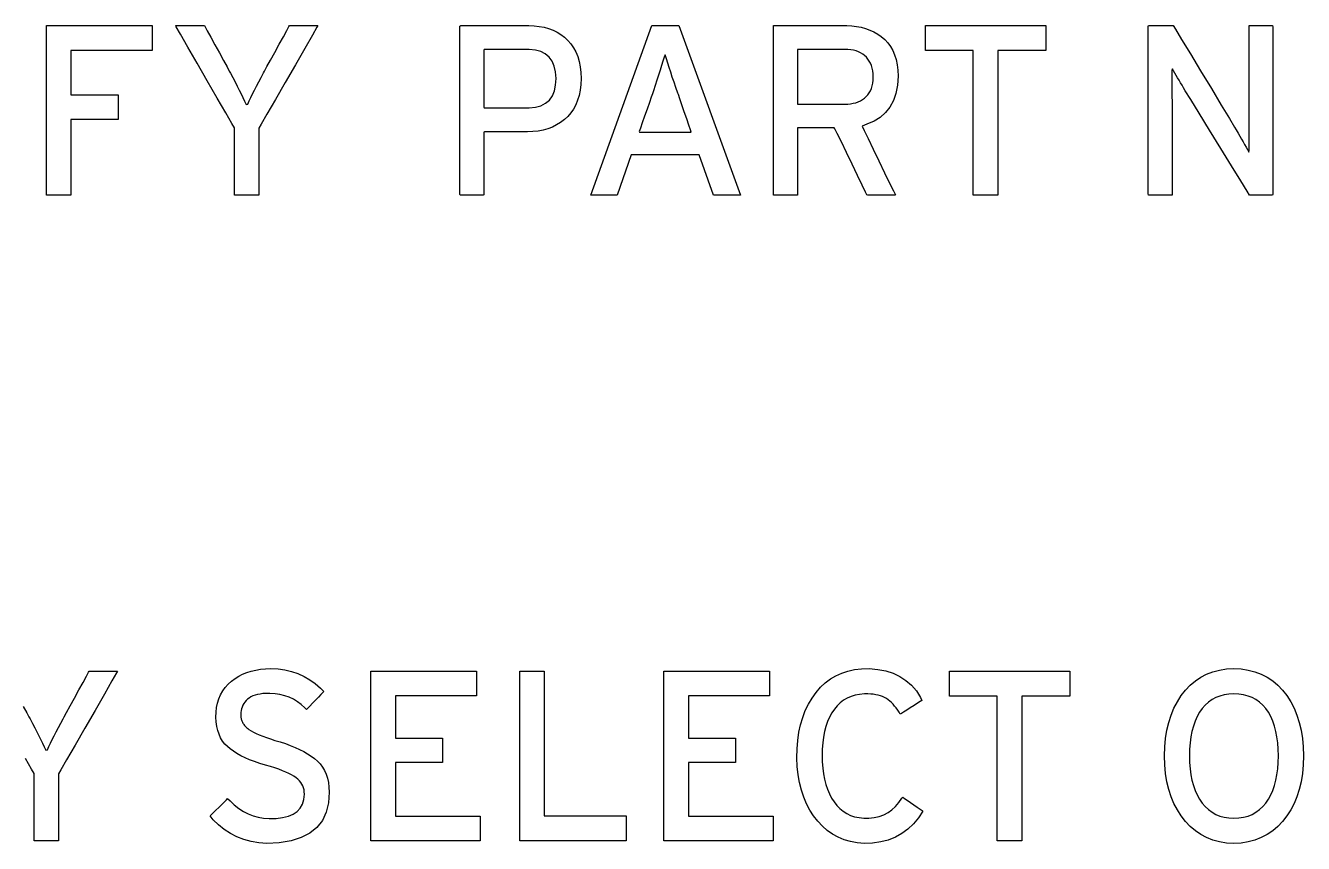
# Model space of a CAD drawing. Extents: x 1 to 47.7, y 0.2 to 33.4.
# Drawn here: x 2.236 to 4.215, y 21.392 to 22.658 of the extents above; entities that cross this region are included whole.
import ezdxf

# ---------------------------------------------------------------- set-up
doc = ezdxf.new("R2010")
doc.units = 0
doc.header["$MEASUREMENT"] = 0
doc.layers.add('6_0____DWG', color=7, linetype='CONTINUOUS')

msp = doc.modelspace()

# ---------------------------------------------------------------- linework, layer by layer
at = {"layer": '6_0____DWG'}
for points in [[(2.3063, 22.6198), (2.3063, 22.5509), (2.3793, 22.5509), (2.3793, 22.5125), (2.3063, 22.5125), (2.3063, 22.3958), (2.2682, 22.3958), (2.2682, 22.6582), (2.432, 22.6582), (2.432, 22.6198), (2.3063, 22.6198)], [(3.3009, 22.3958), (3.2789, 22.4581), (3.1738, 22.4581), (3.152, 22.3958), (3.1112, 22.3958), (3.2057, 22.6582), (3.2474, 22.6582), (3.343, 22.3958), (3.3009, 22.3958)], [(3.7414, 22.6198), (3.7414, 22.3958), (3.7034, 22.3958), (3.7034, 22.6198), (3.6292, 22.6198), (3.6292, 22.6582), (3.8157, 22.6582), (3.8157, 22.6198), (3.7414, 22.6198)], [(2.2324, 21.6039), (2.2377, 21.5941), (2.2412, 21.5877), (2.2429, 21.5846), (2.2466, 21.5776), (2.2501, 21.5709), (2.2534, 21.5645), (2.2565, 21.5583), (2.2595, 21.5523), (2.2623, 21.5467), (2.265, 21.5412), (2.2674, 21.5361), (2.2697, 21.5364), (2.2721, 21.5415), (2.2746, 21.5468), (2.2774, 21.5524), (2.2804, 21.5584), (2.2835, 21.5645), (2.2869, 21.571), (2.2904, 21.5778), (2.2942, 21.5848), (2.2958, 21.5877), (2.2995, 21.5946), (2.3051, 21.6047), (2.3117, 21.6167), (2.3185, 21.6293), (2.325, 21.641), (2.3303, 21.6507), (2.3336, 21.6568), (2.3345, 21.6582), (2.337, 21.6582), (2.3419, 21.6582), (2.3486, 21.6582), (2.3561, 21.6582), (2.3636, 21.6582), (2.3703, 21.6582), (2.3754, 21.6582), (2.3782, 21.6582), (2.377, 21.6558), (2.3698, 21.6433), (2.3581, 21.6229), (2.3435, 21.5975), (2.3278, 21.5701), (2.3126, 21.5437), (2.2996, 21.5211), (2.2906, 21.5054), (2.2872, 21.4995), (2.2872, 21.4957), (2.2872, 21.4854), (2.2872, 21.4707), (2.2872, 21.4534), (2.2872, 21.4355), (2.2872, 21.4189), (2.2872, 21.4056), (2.2872, 21.3974), (2.287, 21.3958), (2.2847, 21.3958), (2.2802, 21.3958), (2.2744, 21.3958), (2.2679, 21.3958), (2.2614, 21.3958), (2.2557, 21.3958), (2.2514, 21.3958), (2.2493, 21.3958), (2.2492, 21.3979), (2.2492, 21.4066), (2.2492, 21.4204), (2.2492, 21.4372), (2.2492, 21.4551), (2.2492, 21.4723), (2.2492, 21.4867), (2.2492, 21.4964), (2.2491, 21.4997), (2.2452, 21.5066), (2.2357, 21.523)], [(2.7707, 21.3958), (2.7707, 21.6582), (2.9344, 21.6582), (2.9344, 21.6202), (2.8087, 21.6202), (2.8087, 21.5549), (2.8817, 21.5549), (2.8817, 21.5169), (2.8087, 21.5169), (2.8087, 21.4339), (2.9399, 21.4339), (2.9399, 21.3958), (2.7707, 21.3958)], [(3.0012, 21.3958), (3.0012, 21.6582), (3.0392, 21.6582), (3.0392, 21.4343), (3.166, 21.4343), (3.166, 21.3958), (3.0012, 21.3958)], [(3.2242, 21.3958), (3.2242, 21.6582), (3.388, 21.6582), (3.388, 21.6202), (3.2622, 21.6202), (3.2622, 21.5549), (3.3353, 21.5549), (3.3353, 21.5169), (3.2622, 21.5169), (3.2622, 21.4339), (3.3935, 21.4339), (3.3935, 21.3958), (3.2242, 21.3958)], [(3.7786, 21.6198), (3.7786, 21.3958), (3.7406, 21.3958), (3.7406, 21.6198), (3.6664, 21.6198), (3.6664, 21.6582), (3.8528, 21.6582), (3.8528, 21.6198), (3.7786, 21.6198)]]:
    msp.add_lwpolyline(points, dxfattribs=at)
for points in [[(2.5974, 22.4995), (2.5974, 22.4957), (2.5974, 22.4854), (2.5974, 22.4707), (2.5974, 22.4534), (2.5974, 22.4355), (2.5974, 22.4189), (2.5974, 22.4056), (2.5974, 22.3974), (2.5972, 22.3958), (2.5948, 22.3958), (2.5904, 22.3958), (2.5846, 22.3958), (2.5781, 22.3958), (2.5716, 22.3958), (2.5659, 22.3958), (2.5616, 22.3958), (2.5595, 22.3958), (2.5593, 22.3979), (2.5593, 22.4066), (2.5593, 22.4204), (2.5593, 22.4372), (2.5593, 22.4551), (2.5593, 22.4723), (2.5593, 22.4867), (2.5593, 22.4964), (2.5593, 22.4997), (2.5554, 22.5066), (2.5459, 22.523), (2.5327, 22.546), (2.5174, 22.5727), (2.5017, 22.6), (2.4873, 22.625), (2.4759, 22.6448), (2.4693, 22.6564), (2.4686, 22.6582), (2.4716, 22.6582), (2.477, 22.6582), (2.484, 22.6582), (2.4916, 22.6582), (2.4992, 22.6582), (2.5058, 22.6582), (2.5106, 22.6582), (2.5128, 22.6582), (2.5139, 22.6564), (2.5174, 22.65), (2.5228, 22.6401), (2.5292, 22.6283), (2.5361, 22.6158), (2.5425, 22.6039), (2.5479, 22.5941), (2.5514, 22.5877), (2.5531, 22.5846), (2.5568, 22.5776), (2.5603, 22.5709), (2.5636, 22.5645), (2.5667, 22.5583), (2.5697, 22.5523), (2.5725, 22.5467), (2.5751, 22.5412), (2.5776, 22.5361), (2.5799, 22.5364), (2.5823, 22.5415), (2.5848, 22.5468), (2.5876, 22.5524), (2.5906, 22.5584), (2.5937, 22.5645), (2.5971, 22.571), (2.6006, 22.5778), (2.6044, 22.5848), (2.6059, 22.5877), (2.6097, 22.5946), (2.6152, 22.6047), (2.6218, 22.6167), (2.6287, 22.6293), (2.6352, 22.641), (2.6405, 22.6507), (2.6438, 22.6568), (2.6447, 22.6582), (2.6472, 22.6582), (2.6521, 22.6582), (2.6588, 22.6582), (2.6662, 22.6582), (2.6737, 22.6582), (2.6805, 22.6582), (2.6856, 22.6582), (2.6883, 22.6582), (2.6871, 22.6558), (2.68, 22.6433), (2.6683, 22.6229), (2.6537, 22.5975), (2.6379, 22.5701), (2.6228, 22.5437), (2.6098, 22.5211), (2.6008, 22.5054)], [(3.0962, 22.5761), (3.0958, 22.5669), (3.0948, 22.5583), (3.0931, 22.5501), (3.0908, 22.5425), (3.0879, 22.5355), (3.0844, 22.5289), (3.0803, 22.5229), (3.0755, 22.5175), (3.0702, 22.5125), (3.0644, 22.5082), (3.0583, 22.5044), (3.0518, 22.5011), (3.0448, 22.4985), (3.0375, 22.4964), (3.0297, 22.4949), (3.0215, 22.494), (3.0129, 22.4936), (3.01, 22.4936), (3.0037, 22.4936), (2.9943, 22.4936), (2.9832, 22.4936), (2.9716, 22.4936), (2.9608, 22.4936), (2.9521, 22.4936), (2.9466, 22.4936), (2.9455, 22.4932), (2.9455, 22.4872), (2.9455, 22.4758), (2.9455, 22.4607), (2.9455, 22.4438), (2.9455, 22.427), (2.9455, 22.4122), (2.9455, 22.4013), (2.9455, 22.396), (2.9446, 22.3958), (2.9413, 22.3958), (2.9362, 22.3958), (2.9301, 22.3958), (2.9236, 22.3958), (2.9174, 22.3958), (2.9123, 22.3958), (2.909, 22.3958), (2.9082, 22.3964), (2.9082, 22.4104), (2.9082, 22.4397), (2.9082, 22.4795), (2.9082, 22.5245), (2.9082, 22.5698), (2.9082, 22.6103), (2.9082, 22.6411), (2.9082, 22.6571), (2.91, 22.6582), (2.9187, 22.6582), (2.9327, 22.6582), (2.95, 22.6582), (2.9686, 22.6582), (2.9863, 22.6582), (3.0012, 22.6582), (3.0113, 22.6582), (3.0154, 22.6582), (3.0236, 22.6579), (3.0314, 22.657), (3.0389, 22.6556), (3.0459, 22.6536), (3.0527, 22.651), (3.059, 22.6479), (3.065, 22.6443), (3.0706, 22.6401), (3.0758, 22.6353), (3.0805, 22.6298), (3.0846, 22.6239), (3.0881, 22.6173), (3.0909, 22.6102), (3.0932, 22.6025), (3.0948, 22.5943), (3.0958, 22.5855)], [(3.5869, 22.5798), (3.5859, 22.5658), (3.5835, 22.5532), (3.5797, 22.542), (3.5744, 22.532), (3.5676, 22.5234), (3.5594, 22.516), (3.5498, 22.51), (3.5387, 22.5054), (3.5312, 22.5025), (3.5344, 22.4959), (3.5405, 22.4834), (3.5484, 22.4669), (3.5573, 22.4486), (3.5661, 22.4304), (3.5739, 22.4142), (3.5798, 22.4021), (3.5827, 22.3961), (3.5819, 22.3958), (3.5783, 22.3958), (3.5724, 22.3958), (3.5653, 22.3958), (3.5577, 22.3958), (3.5505, 22.3958), (3.5444, 22.3958), (3.5402, 22.3958), (3.5388, 22.3959), (3.5367, 22.4004), (3.5314, 22.4111), (3.5241, 22.4262), (3.5157, 22.4437), (3.507, 22.4615), (3.4991, 22.4779), (3.4928, 22.4909), (3.4891, 22.4985), (3.4881, 22.4997), (3.4842, 22.4997), (3.4772, 22.4997), (3.4683, 22.4997), (3.4584, 22.4997), (3.4487, 22.4997), (3.4402, 22.4997), (3.434, 22.4997), (3.4311, 22.4997), (3.4311, 22.4971), (3.4311, 22.4878), (3.4311, 22.4737), (3.4311, 22.4567), (3.4311, 22.4388), (3.4311, 22.4218), (3.4311, 22.4077), (3.4311, 22.3985), (3.431, 22.3958), (3.4292, 22.3958), (3.4251, 22.3958), (3.4196, 22.3958), (3.4133, 22.3958), (3.4069, 22.3958), (3.4011, 22.3958), (3.3966, 22.3958), (3.3941, 22.3958), (3.3938, 22.3988), (3.3938, 22.418), (3.3938, 22.4508), (3.3938, 22.4922), (3.3938, 22.5374), (3.3938, 22.5815), (3.3938, 22.6195), (3.3938, 22.6467), (3.3938, 22.6581), (3.3972, 22.6582), (3.4077, 22.6582), (3.4232, 22.6582), (3.4416, 22.6582), (3.4609, 22.6582), (3.4789, 22.6582), (3.4936, 22.6582), (3.503, 22.6582), (3.5074, 22.6582), (3.5151, 22.6578), (3.5226, 22.6569), (3.5298, 22.6555), (3.5366, 22.6536), (3.5432, 22.6513), (3.5494, 22.6484), (3.5554, 22.645), (3.561, 22.6411), (3.5663, 22.6366), (3.5711, 22.6315), (3.5752, 22.6259), (3.5787, 22.6196), (3.5816, 22.6128), (3.5838, 22.6054), (3.5855, 22.5975), (3.5865, 22.5889)], [(4.1311, 22.3958), (4.1274, 22.4018), (4.1175, 22.4179), (4.1033, 22.4409), (4.0867, 22.468), (4.0693, 22.4962), (4.0531, 22.5225), (4.04, 22.5438), (4.0317, 22.5573), (4.0291, 22.5616), (4.0266, 22.5657), (4.0242, 22.5697), (4.0219, 22.5736), (4.0197, 22.5774), (4.0175, 22.581), (4.0155, 22.5845), (4.0135, 22.588), (4.0116, 22.5913), (4.0108, 22.5891), (4.0108, 22.5828), (4.0108, 22.5763), (4.0108, 22.5696), (4.0109, 22.5627), (4.0109, 22.5556), (4.011, 22.5482), (4.0111, 22.5407), (4.0111, 22.533), (4.0111, 22.5282), (4.0111, 22.516), (4.0111, 22.4976), (4.0111, 22.4755), (4.0111, 22.4522), (4.0111, 22.4301), (4.0111, 22.4117), (4.0111, 22.3995), (4.0111, 22.3958), (4.0094, 22.3958), (4.0055, 22.3958), (4.0002, 22.3958), (3.994, 22.3958), (3.9877, 22.3958), (3.982, 22.3958), (3.9774, 22.3958), (3.9747, 22.3958), (3.9742, 22.3977), (3.9742, 22.4147), (3.9742, 22.4456), (3.9742, 22.4857), (3.9742, 22.5303), (3.9742, 22.5744), (3.9742, 22.6135), (3.9742, 22.6428), (3.9742, 22.6574), (3.9749, 22.6582), (3.9781, 22.6582), (3.9832, 22.6582), (3.9893, 22.6582), (3.996, 22.6582), (4.0024, 22.6582), (4.0078, 22.6582), (4.0116, 22.6582), (4.013, 22.6582), (4.0166, 22.6524), (4.026, 22.6368), (4.0395, 22.6143), (4.0554, 22.588), (4.072, 22.5606), (4.0874, 22.535), (4.0999, 22.5142), (4.1078, 22.5011), (4.1105, 22.4966), (4.1133, 22.4918), (4.116, 22.4871), (4.1186, 22.4825), (4.1211, 22.4782), (4.1235, 22.474), (4.1258, 22.4699), (4.1279, 22.4661), (4.1299, 22.4624), (4.1307, 22.4645), (4.1306, 22.471), (4.1306, 22.4777), (4.1305, 22.4846), (4.1305, 22.4916), (4.1304, 22.4989), (4.1304, 22.5063), (4.1304, 22.5139), (4.1304, 22.5217), (4.1304, 22.5265), (4.1304, 22.5386), (4.1304, 22.5569), (4.1304, 22.5789), (4.1304, 22.6021), (4.1304, 22.6241), (4.1304, 22.6424), (4.1304, 22.6546), (4.1304, 22.6582), (4.1321, 22.6582), (4.136, 22.6582), (4.1413, 22.6582), (4.1475, 22.6582), (4.1538, 22.6582), (4.1596, 22.6582), (4.1642, 22.6582), (4.1669, 22.6582), (4.1673, 22.6564), (4.1673, 22.6394), (4.1673, 22.6084), (4.1673, 22.5683), (4.1673, 22.5238), (4.1673, 22.4796), (4.1673, 22.4405), (4.1673, 22.4113), (4.1673, 22.3967), (4.1666, 22.3958), (4.1637, 22.3958), (4.159, 22.3958), (4.1532, 22.3958), (4.147, 22.3958), (4.141, 22.3958), (4.1359, 22.3958), (4.1324, 22.3958)], [(3.0574, 22.5761), (3.0565, 22.5864), (3.0544, 22.5953), (3.0511, 22.6029), (3.0465, 22.6092), (3.0407, 22.6142), (3.0336, 22.6179), (3.0253, 22.6202), (3.0158, 22.6212), (3.0119, 22.6213), (3.0053, 22.6213), (2.9953, 22.6213), (2.9834, 22.6213), (2.971, 22.6213), (2.9596, 22.6213), (2.9508, 22.6213), (2.9459, 22.6213), (2.9455, 22.6199), (2.9455, 22.6122), (2.9455, 22.5997), (2.9455, 22.5842), (2.9455, 22.5677), (2.9455, 22.5521), (2.9455, 22.5396), (2.9455, 22.532), (2.9459, 22.5306), (2.9508, 22.5306), (2.9596, 22.5306), (2.971, 22.5306), (2.9834, 22.5306), (2.9953, 22.5306), (3.0053, 22.5306), (3.0119, 22.5306), (3.0159, 22.5306), (3.0256, 22.5317), (3.034, 22.5341), (3.0412, 22.5379), (3.047, 22.5429), (3.0516, 22.5492), (3.0548, 22.5569), (3.0567, 22.5658)], [(3.5485, 22.5787), (3.5482, 22.5835), (3.5477, 22.5881), (3.5468, 22.5923), (3.5457, 22.5963), (3.5442, 22.6), (3.5424, 22.6033), (3.5403, 22.6064), (3.5379, 22.6091), (3.5352, 22.6117), (3.5322, 22.614), (3.5289, 22.6159), (3.5255, 22.6176), (3.5218, 22.6189), (3.5178, 22.62), (3.5136, 22.6207), (3.5092, 22.6211), (3.5051, 22.6213), (3.5015, 22.6213), (3.4933, 22.6213), (3.482, 22.6213), (3.4691, 22.6213), (3.4561, 22.6213), (3.4445, 22.6213), (3.4357, 22.6213), (3.4313, 22.6213), (3.4311, 22.6195), (3.4311, 22.6122), (3.4311, 22.6006), (3.4311, 22.5864), (3.4311, 22.5714), (3.4311, 22.5573), (3.4311, 22.5457), (3.4311, 22.5383), (3.4313, 22.5366), (3.4357, 22.5366), (3.4445, 22.5366), (3.4561, 22.5366), (3.4691, 22.5366), (3.482, 22.5366), (3.4933, 22.5366), (3.5015, 22.5366), (3.5051, 22.5366), (3.5091, 22.5367), (3.5135, 22.5371), (3.5176, 22.5378), (3.5215, 22.5388), (3.5252, 22.5401), (3.5286, 22.5417), (3.5318, 22.5435), (3.5348, 22.5457), (3.5376, 22.5482), (3.5401, 22.5509), (3.5422, 22.5539), (3.5441, 22.5573), (3.5456, 22.5609), (3.5468, 22.5649), (3.5477, 22.5692), (3.5482, 22.5738)], [(3.2458, 22.5537), (3.2429, 22.5623), (3.2401, 22.5706), (3.2374, 22.5785), (3.235, 22.5861), (3.2326, 22.5933), (3.2304, 22.6002), (3.2283, 22.6067), (3.2264, 22.6129), (3.2246, 22.6093), (3.2228, 22.603), (3.2207, 22.5962), (3.2185, 22.5891), (3.2161, 22.5816), (3.2136, 22.5738), (3.2109, 22.5655), (3.208, 22.5569), (3.2065, 22.5524), (3.2047, 22.5473), (3.2018, 22.539), (3.1982, 22.5287), (3.1945, 22.5178), (3.1909, 22.5075), (3.188, 22.4992), (3.1862, 22.4941), (3.1865, 22.4932), (3.1922, 22.4932), (3.2027, 22.4932), (3.2161, 22.4932), (3.2308, 22.4932), (3.245, 22.4932), (3.2569, 22.4932), (3.2647, 22.4932), (3.2668, 22.4933), (3.2656, 22.4967), (3.2631, 22.5039), (3.2597, 22.5137), (3.2559, 22.5246), (3.2522, 22.5353), (3.2489, 22.5446), (3.2467, 22.5512)], [(2.7062, 21.4712), (2.7051, 21.4546), (2.7016, 21.44), (2.6956, 21.4273), (2.6871, 21.4165), (2.6762, 21.4077), (2.6628, 21.4007), (2.647, 21.3958), (2.6286, 21.3927), (2.6096, 21.3917), (2.597, 21.3927), (2.5851, 21.3947), (2.5738, 21.3978), (2.5631, 21.4019), (2.5531, 21.407), (2.5436, 21.4131), (2.5347, 21.4203), (2.5264, 21.4284), (2.5217, 21.4342), (2.5234, 21.4358), (2.5265, 21.4389), (2.5306, 21.443), (2.5351, 21.4475), (2.5397, 21.4521), (2.5438, 21.4562), (2.547, 21.4593), (2.5487, 21.4611), (2.5526, 21.4574), (2.5592, 21.4512), (2.5661, 21.4458), (2.5733, 21.4413), (2.5807, 21.4375), (2.5884, 21.4344), (2.5963, 21.4322), (2.6045, 21.4308), (2.613, 21.4301), (2.6238, 21.4303), (2.634, 21.4316), (2.6429, 21.4338), (2.6504, 21.437), (2.6566, 21.4412), (2.6614, 21.4464), (2.6649, 21.4526), (2.667, 21.4598), (2.6677, 21.468), (2.6676, 21.4715), (2.6671, 21.4748), (2.6663, 21.4778), (2.6652, 21.4808), (2.6638, 21.4836), (2.6621, 21.4862), (2.66, 21.4888), (2.6576, 21.4912), (2.6549, 21.4934), (2.6516, 21.4956), (2.6478, 21.4979), (2.6436, 21.5), (2.6388, 21.5022), (2.6336, 21.5043), (2.6279, 21.5065), (2.6217, 21.5085), (2.615, 21.5106), (2.6073, 21.5128), (2.5986, 21.5155), (2.5905, 21.5183), (2.5829, 21.5212), (2.5759, 21.5243), (2.5693, 21.5275), (2.5633, 21.5308), (2.5578, 21.5343), (2.5528, 21.5379), (2.5484, 21.5416), (2.5444, 21.5456), (2.5409, 21.5502), (2.5379, 21.5552), (2.5355, 21.5606), (2.5335, 21.5665), (2.5321, 21.5729), (2.5312, 21.5798), (2.5308, 21.5871), (2.531, 21.5948), (2.5318, 21.6022), (2.5333, 21.6091), (2.5353, 21.6157), (2.538, 21.6219), (2.5413, 21.6278), (2.5452, 21.6332), (2.5498, 21.6383), (2.5549, 21.6429), (2.5603, 21.647), (2.5661, 21.6506), (2.5721, 21.6537), (2.5785, 21.6563), (2.5853, 21.6585), (2.5923, 21.6602), (2.5997, 21.6614), (2.6074, 21.6622), (2.6158, 21.6624), (2.6269, 21.6618), (2.6376, 21.6603), (2.6479, 21.6579), (2.6577, 21.6546), (2.6671, 21.6503), (2.676, 21.6452), (2.6844, 21.6392), (2.6924, 21.6323), (2.6978, 21.6267), (2.6963, 21.6252), (2.6933, 21.6221), (2.6894, 21.618), (2.6849, 21.6134), (2.6804, 21.6087), (2.6762, 21.6044), (2.673, 21.6011), (2.6711, 21.5991), (2.6684, 21.6015), (2.6628, 21.6066), (2.6569, 21.611), (2.6507, 21.6148), (2.6441, 21.6179), (2.6372, 21.6204), (2.6299, 21.6222), (2.6223, 21.6234), (2.6143, 21.624), (2.6083, 21.6239), (2.6036, 21.6236), (2.5993, 21.623), (2.5952, 21.6222), (2.5915, 21.6212), (2.5881, 21.62), (2.5849, 21.6185), (2.5821, 21.6168), (2.5796, 21.6149), (2.5774, 21.6128), (2.5755, 21.6105), (2.5738, 21.6081), (2.5724, 21.6056), (2.5712, 21.6029), (2.5703, 21.6002), (2.5697, 21.5973), (2.5693, 21.5943), (2.5692, 21.5913), (2.5692, 21.5897), (2.5693, 21.5883), (2.5695, 21.5869), (2.5697, 21.5855), (2.57, 21.5842), (2.5704, 21.5829), (2.5708, 21.5817), (2.5713, 21.5805), (2.5718, 21.5793), (2.5725, 21.5781), (2.5732, 21.5768), (2.5741, 21.5756), (2.575, 21.5744), (2.5761, 21.5732), (2.5772, 21.5721), (2.5785, 21.5709), (2.5799, 21.5698), (2.5819, 21.5683), (2.5852, 21.5662), (2.5889, 21.5641), (2.5931, 21.562), (2.5979, 21.5599), (2.6031, 21.5578), (2.6089, 21.5556), (2.6152, 21.5535), (2.622, 21.5513), (2.63, 21.5488), (2.6382, 21.5462), (2.6459, 21.5434), (2.6533, 21.5404), (2.6601, 21.5373), (2.6666, 21.534), (2.6726, 21.5306), (2.6782, 21.527), (2.6834, 21.5233), (2.6881, 21.5193), (2.6923, 21.5149), (2.6959, 21.51), (2.699, 21.5046), (2.7015, 21.4989), (2.7035, 21.4926), (2.7049, 21.4859), (2.7058, 21.4788)], [(3.6252, 21.4418), (3.6183, 21.4312), (3.6107, 21.4218), (3.6022, 21.4137), (3.5929, 21.4068), (3.5827, 21.4012), (3.5718, 21.3969), (3.56, 21.3939), (3.5475, 21.3921), (3.5347, 21.3917), (3.5237, 21.3927), (3.5133, 21.3946), (3.5035, 21.3974), (3.4942, 21.4012), (3.4855, 21.406), (3.4773, 21.4117), (3.4697, 21.4184), (3.4627, 21.426), (3.4562, 21.4344), (3.4503, 21.4434), (3.4452, 21.4531), (3.4408, 21.4634), (3.4372, 21.4743), (3.4343, 21.4858), (3.4322, 21.498), (3.4308, 21.5109), (3.4302, 21.5243), (3.4305, 21.5381), (3.4316, 21.5512), (3.4334, 21.5637), (3.4359, 21.5755), (3.4393, 21.5868), (3.4433, 21.5974), (3.4482, 21.6074), (3.4538, 21.6167), (3.4601, 21.6255), (3.4669, 21.6334), (3.4742, 21.6403), (3.4821, 21.6463), (3.4906, 21.6514), (3.4997, 21.6555), (3.5093, 21.6586), (3.5195, 21.6608), (3.5302, 21.6621), (3.5424, 21.6623), (3.5556, 21.6612), (3.5679, 21.6588), (3.5793, 21.6551), (3.5897, 21.6502), (3.5991, 21.644), (3.6076, 21.6365), (3.6152, 21.6278), (3.6218, 21.6178), (3.6237, 21.6132), (3.6212, 21.6115), (3.617, 21.6088), (3.6117, 21.6054), (3.6059, 21.6017), (3.6003, 21.5981), (3.5955, 21.595), (3.592, 21.5927), (3.5904, 21.5917), (3.5885, 21.5948), (3.5863, 21.5982), (3.584, 21.6014), (3.5816, 21.6044), (3.5792, 21.6071), (3.5767, 21.6097), (3.5742, 21.612), (3.5716, 21.6141), (3.5689, 21.616), (3.5659, 21.6176), (3.5628, 21.619), (3.5595, 21.6202), (3.556, 21.6212), (3.5523, 21.622), (3.5485, 21.6226), (3.5445, 21.623), (3.5403, 21.6232), (3.5347, 21.6232), (3.5274, 21.6225), (3.5206, 21.6212), (3.5142, 21.6192), (3.5082, 21.6166), (3.5026, 21.6133), (3.4975, 21.6094), (3.4927, 21.6049), (3.4884, 21.5996), (3.4845, 21.5937), (3.481, 21.5873), (3.4779, 21.5803), (3.4753, 21.5728), (3.4732, 21.5648), (3.4715, 21.5563), (3.4703, 21.5473), (3.4696, 21.5378), (3.4693, 21.5278), (3.4695, 21.5178), (3.4702, 21.5084), (3.4713, 21.4994), (3.4729, 21.491), (3.475, 21.483), (3.4775, 21.4755), (3.4805, 21.4685), (3.484, 21.462), (3.4879, 21.456), (3.4921, 21.4504), (3.4968, 21.4456), (3.5019, 21.4414), (3.5074, 21.4379), (3.5133, 21.4351), (3.5197, 21.433), (3.5265, 21.4316), (3.5337, 21.4309), (3.5417, 21.4309), (3.5499, 21.4317), (3.5576, 21.4334), (3.5648, 21.436), (3.5714, 21.4394), (3.5775, 21.4437), (3.583, 21.4488), (3.588, 21.4548), (3.5925, 21.4617), (3.5942, 21.4632), (3.5968, 21.4614), (3.601, 21.4586), (3.606, 21.4551), (3.6114, 21.4513), (3.6166, 21.4478), (3.621, 21.4447), (3.6241, 21.4426)], [(4.2146, 21.5271), (4.2141, 21.5132), (4.2129, 21.4999), (4.2108, 21.4872), (4.208, 21.4753), (4.2045, 21.464), (4.2001, 21.4534), (4.195, 21.4435), (4.1891, 21.4343), (4.1824, 21.4256), (4.175, 21.4178), (4.167, 21.4111), (4.1584, 21.4053), (4.1493, 21.4006), (4.1395, 21.3968), (4.1292, 21.3941), (4.1183, 21.3923), (4.1068, 21.3916), (4.0953, 21.3923), (4.0845, 21.3941), (4.0743, 21.3968), (4.0646, 21.4006), (4.0556, 21.4053), (4.0472, 21.4111), (4.0394, 21.4178), (4.0321, 21.4256), (4.0254, 21.4343), (4.0194, 21.4435), (4.0141, 21.4534), (4.0096, 21.464), (4.006, 21.4753), (4.0031, 21.4872), (4.001, 21.4999), (3.9998, 21.5132), (3.9993, 21.5271), (3.9998, 21.5411), (4.001, 21.5544), (4.0031, 21.5671), (4.006, 21.5791), (4.0096, 21.5904), (4.0141, 21.6011), (4.0194, 21.6111), (4.0254, 21.6205), (4.0321, 21.6291), (4.0394, 21.6368), (4.0472, 21.6434), (4.0556, 21.6491), (4.0646, 21.6538), (4.0743, 21.6574), (4.0845, 21.6601), (4.0953, 21.6618), (4.1068, 21.6624), (4.1183, 21.6618), (4.1292, 21.6601), (4.1395, 21.6574), (4.1493, 21.6538), (4.1584, 21.6491), (4.167, 21.6434), (4.175, 21.6368), (4.1824, 21.6291), (4.1891, 21.6205), (4.195, 21.6111), (4.2001, 21.6011), (4.2045, 21.5904), (4.208, 21.5791), (4.2108, 21.5671), (4.2129, 21.5544), (4.2141, 21.5411)], [(4.1758, 21.5271), (4.1756, 21.5374), (4.1748, 21.5472), (4.1736, 21.5565), (4.1719, 21.5652), (4.1698, 21.5733), (4.1671, 21.581), (4.164, 21.5881), (4.1604, 21.5947), (4.1563, 21.6006), (4.1517, 21.6059), (4.1466, 21.6104), (4.1411, 21.6143), (4.1352, 21.6174), (4.1288, 21.6199), (4.1219, 21.6217), (4.1145, 21.6228), (4.1068, 21.6233), (4.0991, 21.6228), (4.0919, 21.6217), (4.0852, 21.6199), (4.0788, 21.6174), (4.073, 21.6143), (4.0675, 21.6104), (4.0625, 21.6059), (4.0579, 21.6006), (4.0538, 21.5947), (4.0501, 21.5881), (4.0469, 21.581), (4.0442, 21.5733), (4.042, 21.5652), (4.0403, 21.5565), (4.039, 21.5472), (4.0383, 21.5374), (4.0381, 21.5271), (4.0383, 21.5169), (4.039, 21.5073), (4.0403, 21.4981), (4.042, 21.4895), (4.0442, 21.4814), (4.0469, 21.4738), (4.0501, 21.4668), (4.0538, 21.4603), (4.0579, 21.4542), (4.0625, 21.4487), (4.0675, 21.444), (4.073, 21.4399), (4.0788, 21.4366), (4.0852, 21.4341), (4.0919, 21.4322), (4.0991, 21.4312), (4.1068, 21.4308), (4.1145, 21.4312), (4.1219, 21.4322), (4.1288, 21.4341), (4.1352, 21.4366), (4.1411, 21.4399), (4.1466, 21.444), (4.1517, 21.4487), (4.1563, 21.4542), (4.1604, 21.4603), (4.164, 21.4668), (4.1671, 21.4738), (4.1698, 21.4814), (4.1719, 21.4895), (4.1736, 21.4981), (4.1748, 21.5073), (4.1756, 21.5169)]]:
    msp.add_lwpolyline(points, close=True, dxfattribs=at)

doc.saveas('drawing.dxf')
